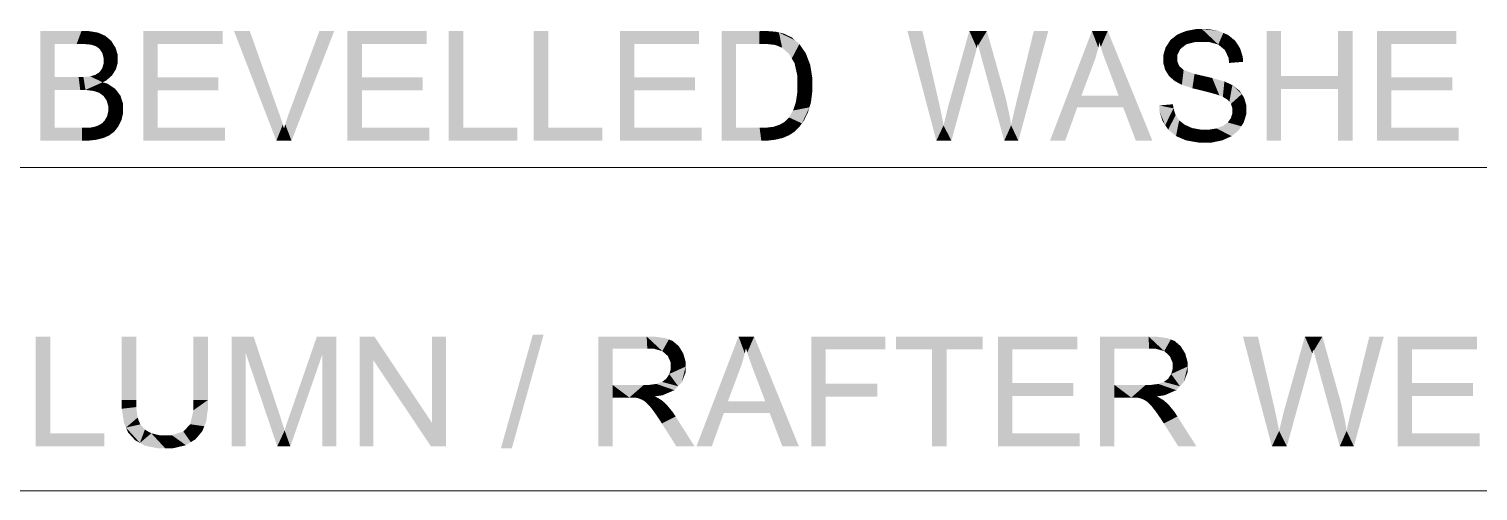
# Model space of a CAD drawing. Header units: millimetres. Extents: x 2 to 579, y 1 to 405.
# Drawn here: x 245.57 to 256.99, y 111.22 to 114.86 of the extents above; entities that cross this region are included whole.
import ezdxf

# ---------------------------------------------------------------- set-up
doc = ezdxf.new("R2010")
doc.units = ezdxf.units.MM
doc.linetypes.add('XKITLINE00', pattern=[0])
doc.layers.add('LinkedObject', color=7, linetype='Continuous', lineweight=0)

# ---------------------------------------------------------------- blocks, each defined once
blk = doc.blocks.new('*A4')
at = {"layer": 'LinkedObject'}
for points in [[(245.662, 114.843), (245.776, 114.379), (245.662, 113.979)], [(245.776, 114.48), (245.776, 114.379), (245.662, 114.843)], [(245.662, 114.843), (245.776, 114.741), (245.776, 114.48)], [(245.949, 114.741), (245.662, 114.843), (245.987, 114.843)], [(245.776, 114.741), (245.662, 114.843), (245.949, 114.741)], [(245.949, 114.741), (245.987, 114.843), (245.996, 114.741)], [(245.987, 114.843), (246.062, 114.735), (245.996, 114.741)], [(246.036, 114.843), (246.062, 114.735), (245.987, 114.843)], [(246.116, 114.83), (246.062, 114.735), (246.036, 114.843)], [(246.588, 114.477), (246.474, 113.979), (246.474, 114.843)], [(246.588, 114.477), (246.474, 114.843), (246.588, 114.741)], [(247.098, 114.741), (246.474, 114.843), (247.098, 114.843)], [(246.588, 114.741), (246.474, 114.843), (247.098, 114.741)], [(247.312, 114.843), (247.522, 113.979), (247.188, 114.843)], [(247.536, 114.215), (247.522, 113.979), (247.312, 114.843)], [(247.978, 114.843), (247.628, 114.215), (247.861, 114.843)], [(247.641, 113.979), (247.628, 114.215), (247.978, 114.843)], [(248.196, 114.477), (248.082, 113.979), (248.082, 114.843)], [(248.196, 114.477), (248.082, 114.843), (248.196, 114.741)], [(248.707, 114.741), (248.082, 114.843), (248.707, 114.843)], [(248.196, 114.741), (248.082, 114.843), (248.707, 114.741)], [(248.994, 114.843), (248.88, 113.979), (248.88, 114.843)], [(248.994, 114.081), (248.88, 113.979), (248.994, 114.843)], [(249.664, 114.843), (249.55, 113.979), (249.55, 114.843)], [(249.664, 114.081), (249.55, 113.979), (249.664, 114.843)], [(250.342, 114.477), (250.228, 113.979), (250.228, 114.843)], [(250.342, 114.477), (250.228, 114.843), (250.342, 114.741)], [(250.852, 114.741), (250.228, 114.843), (250.852, 114.843)], [(250.342, 114.741), (250.228, 114.843), (250.852, 114.741)], [(251.03, 114.843), (251.144, 114.741), (251.03, 113.979)], [(251.326, 114.741), (251.03, 114.843), (251.328, 114.843)], [(251.144, 114.741), (251.03, 114.843), (251.326, 114.741)], [(251.328, 114.843), (251.377, 114.741), (251.326, 114.741)], [(251.378, 114.843), (251.377, 114.741), (251.328, 114.843)], [(251.378, 114.843), (251.451, 114.733), (251.377, 114.741)], [(251.455, 114.837), (251.451, 114.733), (251.378, 114.843)], [(251.481, 114.831), (251.451, 114.733), (251.455, 114.837)], [(252.611, 114.843), (252.721, 113.979), (252.493, 114.843)], [(252.742, 114.277), (252.721, 113.979), (252.611, 114.843)], [(252.981, 114.843), (253.021, 114.637), (252.817, 114.26)], [(253.021, 114.637), (252.981, 114.843), (253.027, 114.658)], [(253.027, 114.658), (252.981, 114.843), (253.04, 114.709)], [(253.04, 114.709), (252.981, 114.843), (253.047, 114.739)], [(253.119, 114.843), (253.047, 114.739), (252.981, 114.843)], [(253.047, 114.739), (253.119, 114.843), (253.05, 114.729)], [(253.05, 114.729), (253.119, 114.843), (253.064, 114.679)], [(253.064, 114.679), (253.119, 114.843), (253.075, 114.637)], [(253.075, 114.637), (253.119, 114.843), (253.242, 114.406)], [(253.603, 114.843), (253.353, 114.288), (253.489, 114.843)], [(253.367, 113.979), (253.353, 114.288), (253.603, 114.843)], [(253.947, 114.843), (253.959, 114.587), (253.616, 113.979)], [(253.959, 114.587), (253.947, 114.843), (253.974, 114.628)], [(253.974, 114.628), (253.947, 114.843), (253.997, 114.711)], [(253.997, 114.711), (253.947, 114.843), (254.006, 114.753)], [(254.071, 114.843), (254.006, 114.753), (253.947, 114.843)], [(254.006, 114.753), (254.071, 114.843), (254.016, 114.717)], [(254.016, 114.717), (254.071, 114.843), (254.046, 114.627)], [(254.046, 114.627), (254.071, 114.843), (254.067, 114.573)], [(254.067, 114.573), (254.071, 114.843), (254.157, 114.334)], [(254.157, 114.334), (254.071, 114.843), (254.193, 114.241)], [(254.193, 114.241), (254.071, 114.843), (254.423, 113.979)], [(254.69, 114.843), (254.765, 114.757), (254.654, 114.829)], [(254.769, 114.858), (254.765, 114.757), (254.69, 114.843)], [(254.813, 114.858), (254.765, 114.757), (254.769, 114.858)], [(254.765, 114.757), (254.813, 114.858), (254.817, 114.757)], [(254.813, 114.858), (254.867, 114.757), (254.817, 114.757)], [(254.945, 114.843), (254.813, 114.858), (254.861, 114.858)], [(254.982, 114.827), (254.813, 114.858), (254.945, 114.843)], [(254.942, 114.736), (254.813, 114.858), (254.982, 114.827)], [(254.867, 114.757), (254.813, 114.858), (254.942, 114.736)], [(255.437, 114.488), (255.323, 113.979), (255.323, 114.843)], [(255.437, 114.488), (255.323, 114.843), (255.437, 114.843)], [(256, 114.843), (255.886, 114.488), (255.886, 114.843)], [(255.886, 114.386), (255.886, 114.488), (256, 114.843)], [(255.886, 114.386), (256, 114.843), (256, 113.979)], [(256.306, 114.477), (256.192, 113.979), (256.192, 114.843)], [(256.306, 114.477), (256.192, 114.843), (256.306, 114.741)], [(256.817, 114.741), (256.192, 114.843), (256.817, 114.843)], [(256.306, 114.741), (256.192, 114.843), (256.817, 114.741)], [(246.062, 114.735), (246.116, 114.83), (246.081, 114.729)], [(246.081, 114.729), (246.116, 114.83), (246.1, 114.723)], [(246.1, 114.723), (246.116, 114.83), (246.146, 114.817)], [(246.146, 114.817), (246.13, 114.701), (246.1, 114.723)], [(246.175, 114.804), (246.13, 114.701), (246.146, 114.817)], [(246.222, 114.764), (246.13, 114.701), (246.175, 114.804)], [(246.239, 114.736), (246.13, 114.701), (246.222, 114.764)], [(246.13, 114.701), (246.239, 114.736), (246.14, 114.685)], [(246.239, 114.736), (246.151, 114.668), (246.14, 114.685)], [(246.151, 114.668), (246.239, 114.736), (246.161, 114.63)], [(246.161, 114.63), (246.239, 114.736), (246.273, 114.622)], [(246.273, 114.652), (246.239, 114.736), (246.256, 114.709)], [(246.273, 114.622), (246.239, 114.736), (246.273, 114.652)], [(251.03, 113.979), (251.144, 114.741), (251.144, 114.081)], [(251.481, 114.831), (251.474, 114.724), (251.451, 114.733)], [(251.474, 114.724), (251.481, 114.831), (251.506, 114.711)], [(251.582, 114.792), (251.481, 114.831), (251.519, 114.822)], [(251.608, 114.769), (251.481, 114.831), (251.582, 114.792)], [(251.56, 114.663), (251.481, 114.831), (251.608, 114.769)], [(251.506, 114.711), (251.481, 114.831), (251.56, 114.663)], [(251.608, 114.769), (251.582, 114.626), (251.56, 114.663)], [(251.642, 114.74), (251.582, 114.626), (251.608, 114.769)], [(251.693, 114.666), (251.582, 114.626), (251.642, 114.74)], [(254.546, 114.742), (254.509, 114.62), (254.527, 114.714)], [(254.642, 114.7), (254.509, 114.62), (254.546, 114.742)], [(254.564, 114.771), (254.666, 114.719), (254.546, 114.742)], [(254.546, 114.742), (254.666, 114.719), (254.642, 114.7)], [(254.619, 114.814), (254.666, 114.719), (254.564, 114.771)], [(254.69, 114.738), (254.619, 114.814), (254.654, 114.829)], [(254.666, 114.719), (254.619, 114.814), (254.69, 114.738)], [(254.654, 114.829), (254.765, 114.757), (254.69, 114.738)], [(254.982, 114.827), (254.967, 114.715), (254.942, 114.736)], [(255.018, 114.812), (254.967, 114.715), (254.982, 114.827)], [(254.967, 114.715), (255.018, 114.812), (254.993, 114.694)], [(254.993, 114.694), (255.018, 114.812), (255.095, 114.736)], [(255.095, 114.736), (255.023, 114.632), (254.993, 114.694)], [(255.095, 114.736), (255.018, 114.812), (255.075, 114.766)], [(255.114, 114.706), (255.023, 114.632), (255.095, 114.736)], [(246.15, 114.549), (246.273, 114.622), (246.243, 114.518)], [(246.161, 114.586), (246.273, 114.622), (246.15, 114.549)], [(246.273, 114.622), (246.161, 114.609), (246.161, 114.63)], [(246.161, 114.609), (246.273, 114.622), (246.161, 114.586)], [(246.243, 114.518), (246.273, 114.622), (246.258, 114.542)], [(246.258, 114.542), (246.273, 114.622), (246.273, 114.595)], [(251.582, 114.626), (251.693, 114.666), (251.604, 114.59)], [(251.604, 114.59), (251.693, 114.666), (251.71, 114.621)], [(251.71, 114.621), (251.627, 114.486), (251.604, 114.59)], [(251.727, 114.577), (251.627, 114.486), (251.71, 114.621)], [(252.817, 114.26), (253.021, 114.637), (252.839, 113.979)], [(253.242, 114.406), (253.256, 113.979), (253.075, 114.637)], [(254.527, 114.714), (254.509, 114.62), (254.509, 114.652)], [(254.619, 114.654), (254.509, 114.62), (254.642, 114.7)], [(254.509, 114.62), (254.619, 114.654), (254.619, 114.627)], [(254.619, 114.604), (254.509, 114.62), (254.619, 114.627)], [(254.509, 114.62), (254.619, 114.604), (254.509, 114.59)], [(255.135, 114.638), (255.023, 114.632), (255.114, 114.706)], [(255.137, 114.6), (255.023, 114.632), (255.135, 114.638)], [(255.023, 114.632), (255.137, 114.6), (255.027, 114.591)], [(246.095, 114.497), (246.183, 114.454), (246.073, 114.491)], [(246.128, 114.518), (246.183, 114.454), (246.095, 114.497)], [(246.243, 114.518), (246.128, 114.518), (246.15, 114.549)], [(246.228, 114.494), (246.128, 114.518), (246.243, 114.518)], [(246.183, 114.454), (246.128, 114.518), (246.228, 114.494)], [(251.744, 114.474), (251.627, 114.486), (251.727, 114.577)], [(253.616, 113.979), (253.959, 114.587), (253.864, 114.334)], [(254.509, 114.59), (254.619, 114.604), (254.524, 114.536)], [(254.524, 114.536), (254.619, 114.604), (254.539, 114.512)], [(254.539, 114.512), (254.619, 114.604), (254.635, 114.566)], [(254.635, 114.566), (254.6, 114.448), (254.539, 114.512)], [(254.539, 114.512), (254.6, 114.448), (254.554, 114.488)], [(254.652, 114.551), (254.6, 114.448), (254.635, 114.566)], [(254.6, 114.448), (254.652, 114.551), (254.631, 114.432)], [(254.631, 114.432), (254.652, 114.551), (254.669, 114.536)], [(254.631, 114.432), (254.669, 114.536), (254.655, 114.419)], [(254.655, 114.419), (254.669, 114.536), (254.738, 114.392)], [(254.738, 114.392), (254.669, 114.536), (254.755, 114.505)], [(254.738, 114.392), (254.755, 114.505), (254.798, 114.378)], [(254.798, 114.378), (254.755, 114.505), (254.824, 114.489)], [(245.977, 114.379), (245.776, 114.48), (245.964, 114.48)], [(245.776, 114.379), (245.776, 114.48), (245.977, 114.379)], [(246.018, 114.379), (245.964, 114.48), (246.002, 114.48)], [(245.977, 114.379), (245.964, 114.48), (246.018, 114.379)], [(246.056, 114.486), (246.153, 114.439), (246.002, 114.48)], [(246.002, 114.48), (246.153, 114.439), (246.018, 114.379)], [(246.018, 114.379), (246.153, 114.439), (246.081, 114.371)], [(246.073, 114.491), (246.183, 114.454), (246.056, 114.486)], [(246.153, 114.439), (246.056, 114.486), (246.183, 114.454)], [(246.153, 114.439), (246.125, 114.357), (246.081, 114.371)], [(246.125, 114.357), (246.153, 114.439), (246.16, 114.332)], [(246.252, 114.388), (246.153, 114.439), (246.192, 114.428)], [(246.16, 114.332), (246.153, 114.439), (246.252, 114.388)], [(246.16, 114.332), (246.252, 114.388), (246.172, 114.314)], [(246.172, 114.314), (246.252, 114.388), (246.185, 114.296)], [(246.185, 114.296), (246.252, 114.388), (246.273, 114.361)], [(246.588, 114.375), (246.474, 113.979), (246.588, 114.477)], [(247.066, 114.375), (246.588, 114.477), (247.066, 114.477)], [(246.588, 114.375), (246.588, 114.477), (247.066, 114.375)], [(248.196, 114.375), (248.082, 113.979), (248.196, 114.477)], [(248.675, 114.375), (248.196, 114.477), (248.675, 114.477)], [(248.196, 114.375), (248.196, 114.477), (248.675, 114.375)], [(250.342, 114.375), (250.228, 113.979), (250.342, 114.477)], [(250.82, 114.375), (250.342, 114.477), (250.82, 114.477)], [(250.342, 114.375), (250.342, 114.477), (250.82, 114.375)], [(251.744, 114.416), (251.627, 114.486), (251.744, 114.474)], [(251.627, 114.486), (251.744, 114.416), (251.627, 114.418)], [(251.744, 114.416), (251.627, 114.369), (251.627, 114.418)], [(251.744, 114.367), (251.627, 114.369), (251.744, 114.416)], [(253.265, 114.324), (253.256, 113.979), (253.242, 114.406)], [(254.798, 114.378), (254.824, 114.489), (254.857, 114.363)], [(254.857, 114.363), (254.824, 114.489), (254.894, 114.473)], [(254.857, 114.363), (254.894, 114.473), (254.934, 114.342)], [(254.934, 114.342), (254.894, 114.473), (254.951, 114.335)], [(254.951, 114.335), (254.894, 114.473), (254.978, 114.325)], [(254.99, 114.446), (254.978, 114.325), (254.894, 114.473)], [(255.016, 114.434), (254.978, 114.325), (254.99, 114.446)], [(254.978, 114.325), (255.016, 114.434), (255.017, 114.3)], [(255.017, 114.3), (255.016, 114.434), (255.053, 114.417)], [(255.017, 114.3), (255.053, 114.417), (255.029, 114.285)], [(255.029, 114.285), (255.053, 114.417), (255.041, 114.269)], [(255.053, 114.417), (255.127, 114.346), (255.041, 114.269)], [(255.127, 114.346), (255.053, 114.417), (255.109, 114.373)], [(255.437, 114.386), (255.323, 113.979), (255.437, 114.488)], [(255.323, 113.979), (255.437, 114.386), (255.437, 113.979)], [(255.437, 114.488), (255.886, 114.386), (255.437, 114.386)], [(255.886, 114.488), (255.886, 114.386), (255.437, 114.488)], [(255.886, 114.386), (256, 113.979), (255.886, 113.979)], [(256.306, 114.375), (256.192, 113.979), (256.306, 114.477)], [(256.785, 114.375), (256.306, 114.477), (256.785, 114.477)], [(256.306, 114.375), (256.306, 114.477), (256.785, 114.375)], [(245.662, 113.979), (245.776, 114.379), (245.776, 114.081)], [(246.273, 114.361), (246.197, 114.254), (246.185, 114.296)], [(246.294, 114.333), (246.197, 114.254), (246.273, 114.361)], [(246.315, 114.268), (246.197, 114.254), (246.294, 114.333)], [(246.315, 114.23), (246.197, 114.254), (246.315, 114.268)], [(246.588, 114.081), (246.474, 113.979), (246.588, 114.375)], [(248.196, 114.081), (248.082, 113.979), (248.196, 114.375)], [(250.342, 114.081), (250.228, 113.979), (250.342, 114.375)], [(251.721, 114.242), (251.604, 114.251), (251.615, 114.286)], [(251.627, 114.369), (251.744, 114.367), (251.615, 114.286)], [(251.615, 114.286), (251.744, 114.367), (251.721, 114.242)], [(251.721, 114.242), (251.744, 114.367), (251.733, 114.28)], [(252.752, 114.232), (252.721, 113.979), (252.742, 114.277)], [(253.299, 114.172), (253.256, 113.979), (253.265, 114.324)], [(253.353, 114.288), (253.367, 113.979), (253.34, 114.235)], [(253.831, 114.241), (253.616, 113.979), (253.864, 114.334)], [(253.864, 114.334), (254.193, 114.241), (253.831, 114.241)], [(254.157, 114.334), (254.193, 114.241), (253.864, 114.334)], [(254.589, 114.234), (254.477, 114.257), (254.585, 114.266)], [(255.041, 114.269), (255.127, 114.346), (255.053, 114.234)], [(255.053, 114.234), (255.127, 114.346), (255.145, 114.319)], [(255.053, 114.234), (255.145, 114.319), (255.053, 114.214)], [(255.053, 114.214), (255.145, 114.319), (255.053, 114.194)], [(255.145, 114.319), (255.163, 114.223), (255.053, 114.194)], [(255.163, 114.223), (255.145, 114.319), (255.163, 114.258)], [(256.306, 114.081), (256.192, 113.979), (256.306, 114.375)], [(246.289, 114.117), (246.171, 114.141), (246.189, 114.173)], [(246.189, 114.173), (246.315, 114.23), (246.289, 114.117)], [(246.197, 114.209), (246.315, 114.23), (246.189, 114.173)], [(246.197, 114.254), (246.315, 114.23), (246.197, 114.23)], [(246.315, 114.23), (246.197, 114.209), (246.197, 114.23)], [(246.289, 114.117), (246.315, 114.23), (246.302, 114.143)], [(246.302, 114.143), (246.315, 114.23), (246.315, 114.199)], [(247.55, 114.178), (247.522, 113.979), (247.536, 114.215)], [(247.573, 114.107), (247.522, 113.979), (247.55, 114.178)], [(247.615, 114.18), (247.641, 113.979), (247.592, 114.109)], [(247.628, 114.215), (247.641, 113.979), (247.615, 114.18)], [(251.662, 114.116), (251.54, 114.142), (251.561, 114.162)], [(251.561, 114.162), (251.721, 114.242), (251.662, 114.116)], [(251.592, 114.217), (251.721, 114.242), (251.561, 114.162)], [(251.604, 114.251), (251.721, 114.242), (251.592, 114.217)], [(251.662, 114.116), (251.721, 114.242), (251.68, 114.141)], [(251.68, 114.141), (251.721, 114.242), (251.71, 114.204)], [(252.77, 114.144), (252.721, 113.979), (252.752, 114.232)], [(252.795, 114.169), (252.839, 113.979), (252.778, 114.1)], [(252.814, 114.249), (252.839, 113.979), (252.795, 114.169)], [(252.817, 114.26), (252.839, 113.979), (252.814, 114.249)], [(253.31, 114.1), (253.256, 113.979), (253.299, 114.172)], [(253.34, 114.235), (253.367, 113.979), (253.318, 114.141)], [(253.616, 113.979), (253.831, 114.241), (253.736, 113.979)], [(254.193, 114.241), (254.423, 113.979), (254.293, 113.979)], [(254.477, 114.257), (254.524, 114.102), (254.478, 114.213)], [(254.589, 114.234), (254.524, 114.102), (254.477, 114.257)], [(254.478, 114.213), (254.524, 114.102), (254.502, 114.136)], [(254.606, 114.18), (254.524, 114.102), (254.589, 114.234)], [(254.524, 114.102), (254.606, 114.18), (254.547, 114.067)], [(254.547, 114.067), (254.606, 114.18), (254.609, 114.016)], [(254.62, 114.16), (254.609, 114.016), (254.606, 114.18)], [(254.634, 114.139), (254.609, 114.016), (254.62, 114.16)], [(255.041, 114.157), (255.143, 114.124), (255.029, 114.14)], [(255.041, 114.157), (255.163, 114.223), (255.143, 114.124)], [(255.053, 114.194), (255.163, 114.223), (255.041, 114.157)], [(255.143, 114.124), (255.163, 114.223), (255.163, 114.189)], [(245.776, 114.081), (245.992, 113.979), (245.662, 113.979)], [(245.992, 114.081), (245.992, 113.979), (245.776, 114.081)], [(245.992, 114.081), (246.033, 113.979), (245.992, 113.979)], [(246.02, 114.081), (246.033, 113.979), (245.992, 114.081)], [(246.059, 114.083), (246.103, 113.987), (246.02, 114.081)], [(246.02, 114.081), (246.103, 113.987), (246.033, 113.979)], [(246.07, 114.085), (246.103, 113.987), (246.059, 114.083)], [(246.131, 113.994), (246.07, 114.085), (246.09, 114.089)], [(246.103, 113.987), (246.07, 114.085), (246.131, 113.994)], [(246.123, 114.101), (246.226, 114.037), (246.09, 114.089)], [(246.09, 114.089), (246.226, 114.037), (246.131, 113.994)], [(246.136, 114.109), (246.226, 114.037), (246.123, 114.101)], [(246.131, 113.994), (246.226, 114.037), (246.16, 114.001)], [(246.226, 114.037), (246.136, 114.109), (246.15, 114.117)], [(246.171, 114.141), (246.245, 114.051), (246.15, 114.117)], [(246.15, 114.117), (246.245, 114.051), (246.226, 114.037)], [(246.16, 114.001), (246.226, 114.037), (246.207, 114.022)], [(246.276, 114.091), (246.171, 114.141), (246.289, 114.117)], [(246.245, 114.051), (246.171, 114.141), (246.276, 114.091)], [(246.474, 113.979), (246.588, 114.081), (247.118, 113.979)], [(247.118, 113.979), (246.588, 114.081), (247.118, 114.081)], [(247.582, 114.074), (247.522, 113.979), (247.573, 114.107)], [(247.522, 113.979), (247.582, 114.074), (247.641, 113.979)], [(247.592, 114.109), (247.641, 113.979), (247.582, 114.074)], [(248.082, 113.979), (248.196, 114.081), (248.727, 113.979)], [(248.727, 113.979), (248.196, 114.081), (248.727, 114.081)], [(248.88, 113.979), (248.994, 114.081), (249.419, 113.979)], [(249.419, 113.979), (248.994, 114.081), (249.419, 114.081)], [(249.55, 113.979), (249.664, 114.081), (250.089, 113.979)], [(250.089, 113.979), (249.664, 114.081), (250.089, 114.081)], [(250.228, 113.979), (250.342, 114.081), (250.872, 113.979)], [(250.872, 113.979), (250.342, 114.081), (250.872, 114.081)], [(251.144, 114.081), (251.342, 113.979), (251.03, 113.979)], [(251.329, 114.081), (251.342, 113.979), (251.144, 114.081)], [(251.329, 114.081), (251.381, 113.979), (251.342, 113.979)], [(251.372, 114.081), (251.381, 113.979), (251.329, 114.081)], [(251.481, 113.994), (251.372, 114.081), (251.439, 114.089)], [(251.45, 113.987), (251.372, 114.081), (251.481, 113.994)], [(251.381, 113.979), (251.372, 114.081), (251.45, 113.987)], [(251.463, 114.097), (251.481, 113.994), (251.439, 114.089)], [(251.487, 114.105), (251.481, 113.994), (251.463, 114.097)], [(251.481, 113.994), (251.487, 114.105), (251.511, 114.001)], [(251.584, 114.037), (251.487, 114.105), (251.526, 114.128)], [(251.562, 114.023), (251.487, 114.105), (251.584, 114.037)], [(251.511, 114.001), (251.487, 114.105), (251.562, 114.023)], [(251.54, 114.142), (251.605, 114.052), (251.526, 114.128)], [(251.526, 114.128), (251.605, 114.052), (251.584, 114.037)], [(251.644, 114.091), (251.54, 114.142), (251.662, 114.116)], [(251.605, 114.052), (251.54, 114.142), (251.644, 114.091)], [(252.778, 114.1), (252.721, 113.979), (252.77, 114.144)], [(252.778, 114.1), (252.839, 113.979), (252.721, 113.979)], [(253.31, 114.1), (253.367, 113.979), (253.256, 113.979)], [(253.318, 114.141), (253.367, 113.979), (253.31, 114.1)], [(254.634, 114.139), (254.648, 113.999), (254.609, 114.016)], [(254.678, 114.105), (254.648, 113.999), (254.634, 114.139)], [(254.648, 113.999), (254.678, 114.105), (254.688, 113.982)], [(254.707, 114.092), (254.688, 113.982), (254.678, 114.105)], [(254.736, 114.079), (254.688, 113.982), (254.707, 114.092)], [(254.736, 114.079), (254.786, 113.965), (254.688, 113.982)], [(254.803, 114.067), (254.786, 113.965), (254.736, 114.079)], [(254.803, 114.067), (254.844, 113.965), (254.786, 113.965)], [(254.839, 114.067), (254.844, 113.965), (254.803, 114.067)], [(254.839, 114.067), (254.89, 113.965), (254.844, 113.965)], [(254.872, 114.067), (254.89, 113.965), (254.839, 114.067)], [(254.929, 114.076), (255.01, 113.999), (254.872, 114.067)], [(254.872, 114.067), (255.01, 113.999), (254.89, 113.965)], [(254.954, 114.086), (255.104, 114.063), (254.929, 114.076)], [(255.047, 114.015), (254.929, 114.076), (255.104, 114.063)], [(255.01, 113.999), (254.929, 114.076), (255.047, 114.015)], [(254.979, 114.096), (255.104, 114.063), (254.954, 114.086)], [(255.017, 114.123), (255.123, 114.093), (254.979, 114.096)], [(254.979, 114.096), (255.123, 114.093), (255.104, 114.063)], [(255.029, 114.14), (255.143, 114.124), (255.017, 114.123)], [(255.123, 114.093), (255.017, 114.123), (255.143, 114.124)], [(256.192, 113.979), (256.306, 114.081), (256.836, 113.979)], [(256.836, 113.979), (256.306, 114.081), (256.836, 114.081)], [(254.89, 113.965), (255.01, 113.999), (254.973, 113.982)], [(245.741, 112.439), (245.627, 111.575), (245.627, 112.439)], [(245.741, 111.677), (245.627, 111.575), (245.741, 112.439)], [(246.418, 112.439), (246.304, 111.94), (246.304, 112.439)], [(246.418, 111.94), (246.304, 111.94), (246.418, 112.439)], [(246.983, 112.439), (246.869, 111.94), (246.869, 112.439)], [(246.983, 111.94), (246.869, 111.94), (246.983, 112.439)], [(247.17, 112.439), (247.28, 112.31), (247.17, 111.575)], [(247.28, 112.31), (247.17, 112.439), (247.342, 112.439)], [(247.28, 112.31), (247.342, 112.439), (247.529, 111.575)], [(247.529, 111.575), (247.342, 112.439), (247.546, 111.828)], [(247.841, 112.439), (247.884, 112.298), (247.633, 111.838)], [(247.993, 112.439), (247.884, 112.298), (247.841, 112.439)], [(247.884, 111.575), (247.993, 112.439), (247.993, 111.575)], [(247.884, 112.298), (247.993, 112.439), (247.884, 111.575)], [(248.177, 112.439), (248.286, 112.253), (248.177, 111.575)], [(248.286, 112.253), (248.177, 112.439), (248.294, 112.439)], [(248.286, 112.253), (248.294, 112.439), (248.739, 111.575)], [(248.739, 111.575), (248.294, 112.439), (248.747, 111.761)], [(248.857, 112.439), (248.747, 111.761), (248.747, 112.439)], [(248.857, 111.575), (248.747, 111.761), (248.857, 112.439)], [(249.627, 112.453), (249.291, 111.56), (249.542, 112.453)], [(249.377, 111.56), (249.291, 111.56), (249.627, 112.453)], [(250.171, 112.058), (250.057, 111.575), (250.057, 112.439)], [(250.057, 112.439), (250.171, 112.344), (250.171, 112.058)], [(250.444, 112.344), (250.057, 112.439), (250.439, 112.439)], [(250.171, 112.344), (250.057, 112.439), (250.444, 112.344)], [(250.439, 112.439), (250.492, 112.344), (250.444, 112.344)], [(250.584, 112.427), (250.439, 112.439), (250.497, 112.439)], [(250.614, 112.416), (250.439, 112.439), (250.584, 112.427)], [(250.562, 112.324), (250.439, 112.439), (250.614, 112.416)], [(250.492, 112.344), (250.439, 112.439), (250.562, 112.324)], [(251.163, 112.439), (251.174, 112.183), (250.831, 111.575)], [(251.174, 112.183), (251.163, 112.439), (251.189, 112.224)], [(251.189, 112.224), (251.163, 112.439), (251.212, 112.307)], [(251.212, 112.307), (251.163, 112.439), (251.221, 112.348)], [(251.286, 112.439), (251.221, 112.348), (251.163, 112.439)], [(251.221, 112.348), (251.286, 112.439), (251.231, 112.313)], [(251.231, 112.313), (251.286, 112.439), (251.262, 112.223)], [(251.262, 112.223), (251.286, 112.439), (251.282, 112.169)], [(251.282, 112.169), (251.286, 112.439), (251.373, 111.93)], [(251.373, 111.93), (251.286, 112.439), (251.408, 111.837)], [(251.408, 111.837), (251.286, 112.439), (251.638, 111.575)], [(251.85, 112.069), (251.736, 111.575), (251.736, 112.439)], [(251.85, 112.069), (251.736, 112.439), (251.85, 112.337)], [(252.319, 112.337), (251.736, 112.439), (252.319, 112.439)], [(251.85, 112.337), (251.736, 112.439), (252.319, 112.337)], [(252.402, 112.439), (252.687, 112.337), (252.402, 112.337)], [(252.801, 112.337), (252.687, 112.337), (252.402, 112.439)], [(252.801, 112.337), (252.402, 112.439), (253.087, 112.439)], [(252.801, 112.337), (253.087, 112.439), (253.087, 112.337)], [(253.32, 112.073), (253.206, 111.575), (253.206, 112.439)], [(253.32, 112.073), (253.206, 112.439), (253.32, 112.337)], [(253.831, 112.337), (253.206, 112.439), (253.831, 112.439)], [(253.32, 112.337), (253.206, 112.439), (253.831, 112.337)], [(254.124, 112.058), (254.01, 111.575), (254.01, 112.439)], [(254.01, 112.439), (254.124, 112.344), (254.124, 112.058)], [(254.397, 112.344), (254.01, 112.439), (254.393, 112.439)], [(254.124, 112.344), (254.01, 112.439), (254.397, 112.344)], [(254.393, 112.439), (254.445, 112.344), (254.397, 112.344)], [(254.538, 112.427), (254.393, 112.439), (254.45, 112.439)], [(254.568, 112.416), (254.393, 112.439), (254.538, 112.427)], [(254.516, 112.324), (254.393, 112.439), (254.568, 112.416)], [(254.445, 112.344), (254.393, 112.439), (254.516, 112.324)], [(255.254, 112.439), (255.364, 111.575), (255.136, 112.439)], [(255.385, 111.873), (255.364, 111.575), (255.254, 112.439)], [(255.624, 112.439), (255.664, 112.233), (255.46, 111.855)], [(255.664, 112.233), (255.624, 112.439), (255.67, 112.254)], [(255.67, 112.254), (255.624, 112.439), (255.683, 112.305)], [(255.683, 112.305), (255.624, 112.439), (255.69, 112.335)], [(255.762, 112.439), (255.69, 112.335), (255.624, 112.439)], [(255.69, 112.335), (255.762, 112.439), (255.693, 112.325)], [(255.693, 112.325), (255.762, 112.439), (255.707, 112.274)], [(255.707, 112.274), (255.762, 112.439), (255.718, 112.233)], [(255.718, 112.233), (255.762, 112.439), (255.885, 112.001)], [(256.246, 112.439), (255.996, 111.884), (256.132, 112.439)], [(256.01, 111.575), (255.996, 111.884), (256.246, 112.439)], [(256.469, 112.073), (256.355, 111.575), (256.355, 112.439)], [(256.469, 112.073), (256.355, 112.439), (256.469, 112.337)], [(256.98, 112.337), (256.355, 112.439), (256.98, 112.439)], [(256.469, 112.337), (256.355, 112.439), (256.98, 112.337)], [(250.614, 112.416), (250.584, 112.305), (250.562, 112.324)], [(250.644, 112.404), (250.584, 112.305), (250.614, 112.416)], [(250.584, 112.305), (250.644, 112.404), (250.606, 112.285)], [(250.606, 112.285), (250.644, 112.404), (250.71, 112.334)], [(250.71, 112.334), (250.629, 112.234), (250.606, 112.285)], [(250.728, 112.304), (250.629, 112.234), (250.71, 112.334)], [(250.71, 112.334), (250.644, 112.404), (250.692, 112.363)], [(252.687, 111.575), (252.801, 112.337), (252.801, 111.575)], [(252.687, 112.337), (252.801, 112.337), (252.687, 111.575)], [(254.568, 112.416), (254.538, 112.305), (254.516, 112.324)], [(254.598, 112.404), (254.538, 112.305), (254.568, 112.416)], [(254.538, 112.305), (254.598, 112.404), (254.56, 112.285)], [(254.56, 112.285), (254.598, 112.404), (254.664, 112.334)], [(254.664, 112.334), (254.582, 112.234), (254.56, 112.285)], [(254.682, 112.304), (254.582, 112.234), (254.664, 112.334)], [(254.664, 112.334), (254.598, 112.404), (254.646, 112.363)], [(247.17, 111.575), (247.28, 112.31), (247.28, 111.575)], [(247.633, 111.838), (247.884, 112.298), (247.632, 111.575)], [(248.177, 111.575), (248.286, 112.253), (248.286, 111.575)], [(250.746, 112.239), (250.629, 112.234), (250.728, 112.304)], [(250.746, 112.203), (250.629, 112.234), (250.746, 112.239)], [(250.629, 112.234), (250.746, 112.203), (250.629, 112.204)], [(254.7, 112.239), (254.582, 112.234), (254.682, 112.304)], [(254.7, 112.203), (254.582, 112.234), (254.7, 112.239)], [(254.582, 112.234), (254.7, 112.203), (254.582, 112.204)], [(255.46, 111.855), (255.664, 112.233), (255.482, 111.575)], [(255.885, 112.001), (255.899, 111.575), (255.718, 112.233)], [(250.687, 112.048), (250.561, 112.082), (250.594, 112.108)], [(250.606, 112.126), (250.687, 112.048), (250.594, 112.108)], [(250.617, 112.144), (250.687, 112.048), (250.606, 112.126)], [(250.617, 112.144), (250.746, 112.203), (250.687, 112.048)], [(250.629, 112.183), (250.746, 112.203), (250.617, 112.144)], [(250.746, 112.203), (250.629, 112.183), (250.629, 112.204)], [(250.687, 112.048), (250.746, 112.203), (250.716, 112.08)], [(250.716, 112.08), (250.746, 112.203), (250.746, 112.157)], [(250.831, 111.575), (251.174, 112.183), (251.079, 111.93)], [(254.64, 112.048), (254.514, 112.082), (254.548, 112.108)], [(254.559, 112.126), (254.64, 112.048), (254.548, 112.108)], [(254.571, 112.144), (254.64, 112.048), (254.559, 112.126)], [(254.571, 112.144), (254.7, 112.203), (254.64, 112.048)], [(254.582, 112.183), (254.7, 112.203), (254.571, 112.144)], [(254.7, 112.203), (254.582, 112.183), (254.582, 112.204)], [(254.64, 112.048), (254.7, 112.203), (254.67, 112.08)], [(254.67, 112.08), (254.7, 112.203), (254.7, 112.157)], [(250.171, 112.058), (250.171, 111.959), (250.057, 111.575)], [(250.303, 111.959), (250.171, 112.058), (250.416, 112.058)], [(250.171, 111.959), (250.171, 112.058), (250.303, 111.959)], [(250.303, 111.959), (250.416, 112.058), (250.325, 111.959)], [(250.325, 111.959), (250.416, 112.058), (250.357, 111.957)], [(250.357, 111.957), (250.416, 112.058), (250.367, 111.955)], [(250.367, 111.955), (250.416, 112.058), (250.38, 111.951)], [(250.38, 111.951), (250.416, 112.058), (250.406, 111.94)], [(250.406, 111.94), (250.416, 112.058), (250.455, 112.058)], [(250.406, 111.94), (250.455, 112.058), (250.419, 111.932)], [(250.455, 112.058), (250.503, 111.968), (250.419, 111.932)], [(250.516, 112.066), (250.503, 111.968), (250.455, 112.058)], [(250.503, 111.968), (250.516, 112.066), (250.565, 111.977)], [(250.538, 112.074), (250.687, 112.048), (250.516, 112.066)], [(250.657, 112.017), (250.516, 112.066), (250.687, 112.048)], [(250.565, 111.977), (250.516, 112.066), (250.657, 112.017)], [(250.561, 112.082), (250.687, 112.048), (250.538, 112.074)], [(251.85, 111.967), (251.736, 111.575), (251.85, 112.069)], [(252.256, 111.967), (251.85, 112.069), (252.256, 112.069)], [(251.85, 111.967), (251.85, 112.069), (252.256, 111.967)], [(253.32, 111.971), (253.206, 111.575), (253.32, 112.073)], [(253.799, 111.971), (253.32, 112.073), (253.799, 112.073)], [(253.32, 111.971), (253.32, 112.073), (253.799, 111.971)], [(254.124, 112.058), (254.124, 111.959), (254.01, 111.575)], [(254.257, 111.959), (254.124, 112.058), (254.37, 112.058)], [(254.124, 111.959), (254.124, 112.058), (254.257, 111.959)], [(254.257, 111.959), (254.37, 112.058), (254.279, 111.959)], [(254.279, 111.959), (254.37, 112.058), (254.311, 111.957)], [(254.311, 111.957), (254.37, 112.058), (254.32, 111.955)], [(254.32, 111.955), (254.37, 112.058), (254.334, 111.951)], [(254.334, 111.951), (254.37, 112.058), (254.36, 111.94)], [(254.36, 111.94), (254.37, 112.058), (254.409, 112.058)], [(254.36, 111.94), (254.409, 112.058), (254.372, 111.932)], [(254.409, 112.058), (254.457, 111.968), (254.372, 111.932)], [(254.47, 112.066), (254.457, 111.968), (254.409, 112.058)], [(254.457, 111.968), (254.47, 112.066), (254.519, 111.977)], [(254.492, 112.074), (254.64, 112.048), (254.47, 112.066)], [(254.611, 112.017), (254.47, 112.066), (254.64, 112.048)], [(254.519, 111.977), (254.47, 112.066), (254.611, 112.017)], [(254.514, 112.082), (254.64, 112.048), (254.492, 112.074)], [(255.908, 111.92), (255.899, 111.575), (255.885, 112.001)], [(256.469, 111.971), (256.355, 111.575), (256.469, 112.073)], [(256.948, 111.971), (256.469, 112.073), (256.948, 112.073)], [(256.469, 111.971), (256.469, 112.073), (256.948, 111.971)], [(246.418, 111.94), (246.304, 111.871), (246.304, 111.94)], [(246.418, 111.884), (246.304, 111.871), (246.418, 111.94)], [(246.418, 111.884), (246.337, 111.723), (246.304, 111.871)], [(246.304, 111.871), (246.337, 111.723), (246.321, 111.763)], [(246.429, 111.801), (246.337, 111.723), (246.418, 111.884)], [(246.843, 111.749), (246.983, 111.94), (246.954, 111.733)], [(246.869, 111.859), (246.983, 111.94), (246.843, 111.749)], [(246.983, 111.94), (246.869, 111.859), (246.869, 111.94)], [(246.954, 111.733), (246.983, 111.94), (246.969, 111.771)], [(246.969, 111.771), (246.983, 111.94), (246.983, 111.875)], [(250.057, 111.575), (250.171, 111.959), (250.171, 111.575)], [(250.419, 111.932), (250.503, 111.968), (250.432, 111.923)], [(250.503, 111.968), (250.46, 111.895), (250.432, 111.923)], [(250.526, 111.957), (250.46, 111.895), (250.503, 111.968)], [(250.46, 111.895), (250.526, 111.957), (250.477, 111.874)], [(250.477, 111.874), (250.526, 111.957), (250.493, 111.853)], [(250.493, 111.853), (250.526, 111.957), (250.572, 111.925)], [(250.572, 111.925), (250.534, 111.794), (250.493, 111.853)], [(250.572, 111.925), (250.526, 111.957), (250.56, 111.936)], [(250.597, 111.902), (250.534, 111.794), (250.572, 111.925)], [(250.644, 111.845), (250.534, 111.794), (250.597, 111.902)], [(251.047, 111.837), (250.831, 111.575), (251.079, 111.93)], [(251.079, 111.93), (251.408, 111.837), (251.047, 111.837)], [(251.373, 111.93), (251.408, 111.837), (251.079, 111.93)], [(251.736, 111.575), (251.85, 111.967), (251.85, 111.575)], [(253.32, 111.677), (253.206, 111.575), (253.32, 111.971)], [(254.01, 111.575), (254.124, 111.959), (254.124, 111.575)], [(254.372, 111.932), (254.457, 111.968), (254.385, 111.923)], [(254.457, 111.968), (254.414, 111.895), (254.385, 111.923)], [(254.479, 111.957), (254.414, 111.895), (254.457, 111.968)], [(254.414, 111.895), (254.479, 111.957), (254.43, 111.874)], [(254.43, 111.874), (254.479, 111.957), (254.447, 111.853)], [(254.447, 111.853), (254.479, 111.957), (254.526, 111.925)], [(254.526, 111.925), (254.488, 111.794), (254.447, 111.853)], [(254.526, 111.925), (254.479, 111.957), (254.514, 111.936)], [(254.551, 111.902), (254.488, 111.794), (254.526, 111.925)], [(254.598, 111.845), (254.488, 111.794), (254.551, 111.902)], [(255.395, 111.828), (255.364, 111.575), (255.385, 111.873)], [(255.942, 111.767), (255.899, 111.575), (255.908, 111.92)], [(255.996, 111.884), (256.01, 111.575), (255.983, 111.831)], [(256.469, 111.677), (256.355, 111.575), (256.469, 111.971)], [(246.337, 111.723), (246.429, 111.801), (246.439, 111.774)], [(246.45, 111.748), (246.337, 111.723), (246.439, 111.774)], [(247.56, 111.785), (247.529, 111.575), (247.546, 111.828)], [(247.58, 111.721), (247.529, 111.575), (247.56, 111.785)], [(247.617, 111.793), (247.632, 111.575), (247.594, 111.724)], [(247.633, 111.838), (247.632, 111.575), (247.617, 111.793)], [(248.747, 111.761), (248.857, 111.575), (248.739, 111.575)], [(250.534, 111.794), (250.644, 111.845), (250.559, 111.755)], [(250.559, 111.755), (250.644, 111.845), (250.667, 111.81)], [(250.559, 111.755), (250.667, 111.81), (250.673, 111.575)], [(250.673, 111.575), (250.667, 111.81), (250.816, 111.575)], [(250.831, 111.575), (251.047, 111.837), (250.952, 111.575)], [(251.408, 111.837), (251.638, 111.575), (251.508, 111.575)], [(254.488, 111.794), (254.598, 111.845), (254.513, 111.755)], [(254.513, 111.755), (254.598, 111.845), (254.62, 111.81)], [(254.513, 111.755), (254.62, 111.81), (254.627, 111.575)], [(254.627, 111.575), (254.62, 111.81), (254.77, 111.575)], [(255.413, 111.74), (255.364, 111.575), (255.395, 111.828)], [(255.438, 111.765), (255.482, 111.575), (255.421, 111.696)], [(255.457, 111.845), (255.482, 111.575), (255.438, 111.765)], [(255.46, 111.855), (255.482, 111.575), (255.457, 111.845)], [(255.953, 111.696), (255.899, 111.575), (255.942, 111.767)], [(255.983, 111.831), (256.01, 111.575), (255.961, 111.737)], [(245.627, 111.575), (245.741, 111.677), (246.166, 111.575)], [(246.166, 111.575), (245.741, 111.677), (246.166, 111.677)], [(246.45, 111.748), (246.447, 111.602), (246.337, 111.723)], [(246.337, 111.723), (246.447, 111.602), (246.354, 111.684)], [(246.354, 111.684), (246.447, 111.602), (246.409, 111.623)], [(246.486, 111.707), (246.447, 111.602), (246.45, 111.748)], [(246.447, 111.602), (246.486, 111.707), (246.511, 111.692)], [(246.537, 111.678), (246.447, 111.602), (246.511, 111.692)], [(246.537, 111.678), (246.646, 111.56), (246.447, 111.602)], [(246.599, 111.663), (246.646, 111.56), (246.537, 111.678)], [(246.646, 111.56), (246.599, 111.663), (246.636, 111.663)], [(246.699, 111.663), (246.646, 111.56), (246.636, 111.663)], [(246.646, 111.56), (246.699, 111.663), (246.708, 111.56)], [(246.848, 111.608), (246.699, 111.663), (246.789, 111.692)], [(246.809, 111.584), (246.699, 111.663), (246.848, 111.608)], [(246.708, 111.56), (246.699, 111.663), (246.809, 111.584)], [(246.816, 111.72), (246.886, 111.632), (246.789, 111.692)], [(246.789, 111.692), (246.886, 111.632), (246.848, 111.608)], [(246.954, 111.733), (246.816, 111.72), (246.843, 111.749)], [(246.939, 111.695), (246.816, 111.72), (246.954, 111.733)], [(246.886, 111.632), (246.816, 111.72), (246.939, 111.695)], [(247.587, 111.7), (247.529, 111.575), (247.58, 111.721)], [(247.529, 111.575), (247.587, 111.7), (247.632, 111.575)], [(247.594, 111.724), (247.632, 111.575), (247.587, 111.7)], [(253.206, 111.575), (253.32, 111.677), (253.85, 111.575)], [(253.85, 111.575), (253.32, 111.677), (253.85, 111.677)], [(255.421, 111.696), (255.364, 111.575), (255.413, 111.74)], [(255.421, 111.696), (255.482, 111.575), (255.364, 111.575)], [(255.953, 111.696), (256.01, 111.575), (255.899, 111.575)], [(255.961, 111.737), (256.01, 111.575), (255.953, 111.696)], [(256.355, 111.575), (256.469, 111.677), (257, 111.575)], [(257, 111.575), (256.469, 111.677), (257, 111.677)], [(246.447, 111.602), (246.646, 111.56), (246.486, 111.581)], [(246.486, 111.581), (246.646, 111.56), (246.585, 111.56)]]:
    blk.add_hatch(color=7, dxfattribs=at).paths.add_polyline_path(points, flags=17)
at = {"layer": 'LinkedObject', "color": 6, "linetype": 'XKITLINE00', "lineweight": 0}
for p, q in [((245.448, 113.769), (257.945, 113.769)), ((243.843, 111.224), (258.357, 111.224))]:
    blk.add_line(p, q, dxfattribs=at)

msp = doc.modelspace()

# ---------------------------------------------------------------- block references
at = {"lineweight": 0}
msp.add_blockref('*A4', (0, 0), dxfattribs=at)

doc.saveas('drawing.dxf')
